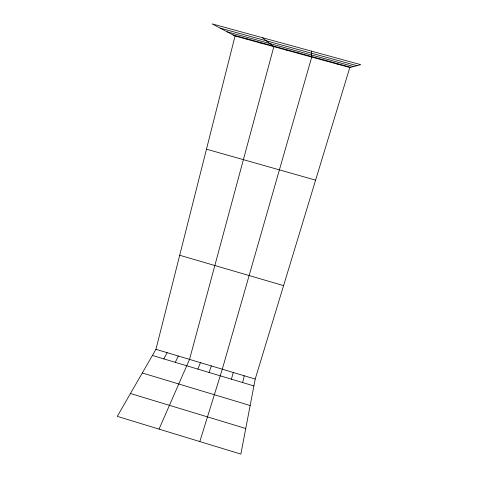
<?xml version="1.0" encoding="UTF-8"?>
<svg xmlns="http://www.w3.org/2000/svg" width="478" height="478" viewBox="0 0 478 478"><rect width="100%" height="100%" fill="white"/><g stroke="black" fill="none" stroke-linecap="round" stroke-linejoin="round"><path stroke-width="0.72" d="M349.8 67.541L255.21 379.066L240.852 454.1L117.271 416.356L155.953 349.322L235.056 36.005L212.178 23.9L360.729 64.661L349.8 67.541L235.056 36.005M242.663 382.555L244.222 375.774M231.442 379.185L233.252 372.481M199.822 441.564L222.294 369.201L311.722 57.073L311.351 51.11M209.059 372.47L211.36 365.927M197.892 369.118L200.443 362.653M159.037 429.113L189.539 359.384L273.852 46.665L262.326 37.66M175.283 362.33L178.324 356.026M163.834 358.894L167.133 352.674M324.389 60.557L324.687 60.12M337.086 64.046L337.719 63.699M220.167 28.124L356.905 65.671M227.169 31.835L353.559 66.55M233.031 34.93L350.768 67.284M206.484 149.178L315.611 180.146M179.704 255.258L283.585 285.611M155.953 349.322L255.21 379.066M152.41 355.465L253.896 385.925M142.301 372.989L250.149 405.523M130.452 393.514L245.752 428.497M246.272 38.569L247.963 39.549M259.536 42.213L260.892 43.104M285.76 49.419L286.453 50.13M298.714 52.98L299.073 53.596"/></g></svg>
